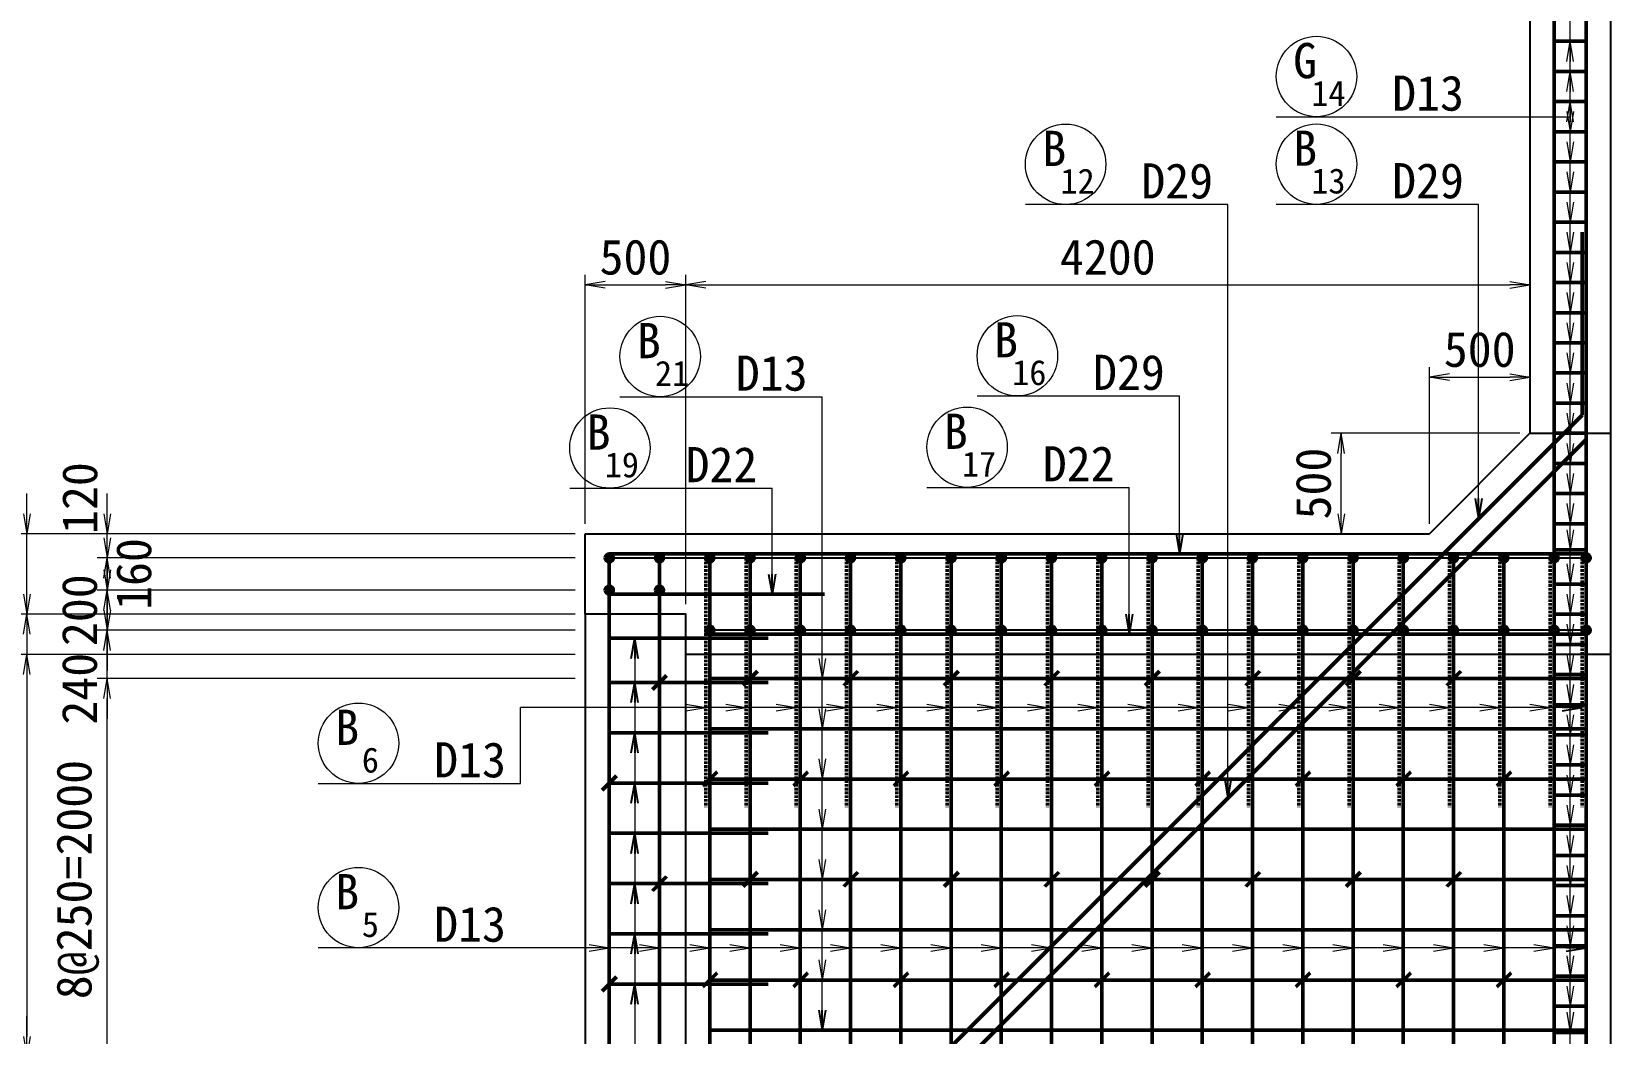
# Model space of a CAD drawing. Header units: millimetres. Extents: x 169470 to 758170, y -17820 to 11880.
# Drawn here: x 299216 to 307090, y -2460 to 2523 of the extents above; entities that cross this region are included whole.
import ezdxf
from ezdxf.enums import TextEntityAlignment as Align

# ---------------------------------------------------------------- set-up
doc = ezdxf.new("R2010")
doc.units = ezdxf.units.MM
doc.header["$LTSCALE"] = 50
doc.header["$PDSIZE"] = 300
doc.linetypes.add('DASHED2', pattern=[0.375, 0.25, -0.125])
doc.layers.get('Defpoints').update_dxf_attribs({"color": 151})
for name, color, linetype, lineweight in [('D-STR', 1, 'Continuous', 25), ('D-STR-DIM', 7, 'Continuous', 13), ('D-STR-HTXT', 7, 'Continuous', 13), ('D-STR-STR1', 2, 'Continuous', 50), ('D-STR-STR2', 6, 'Continuous', 50), ('D-STR-STR3', 4, 'Continuous', 50), ('D-STR-STR4', 1, 'Continuous', 50), ('D-STR-TXT', 7, 'Continuous', 13)]:
    doc.layers.add(name, color=color, linetype=linetype, lineweight=lineweight)
doc.styles.add('YOKO_GOTHIC', font='MS Gothic.ttf')
doc.dimstyles.new('S50', dxfattribs={"dimscale": 50, "dimtxt": 3.5, "dimasz": 2, "dimexe": 1, "dimexo": 1, "dimgap": 1, "dimtad": 1, "dimdec": 0, "dimzin": 1, "dimdsep": 46, "dimtxsty": 'YOKO_GOTHIC', "dimblk": 'OPEN', "dimcen": 0, "dimclrd": 256, "dimclre": 256, "dimclrt": 256, "dimaunit": 1, "dimadec": 3, "dimazin": 0, "dimtfac": 1, "dimtdec": 0, "dimtix": 1, "dimtmove": 2, "dimatfit": 3, "dimldrblk": 'OPEN', "dimfxl": 1, "dimlwd": -1, "dimlwe": -1, "dimarcsym": 2})

# ---------------------------------------------------------------- blocks, each defined once
blk = doc.blocks.new('_Open')
at = {"color": 0, "linetype": 'ByBlock', "lineweight": -2}
for p, q in [((-1, 0.167), (0, 0)), ((-1, -0.167), (0, 0)), ((0, 0), (-1, 0))]:
    blk.add_line(p, q, dxfattribs=at)
blk = doc.blocks.new('*D4541')
at = {"layer": 'D-STR-DIM', "transparency": 16777216}
for p, q in [((306170.3, 75.4), (306170.3, 854.3)), ((306270.3, 804.3), (306570.3, 804.3)), ((306670.3, 575.4), (306670.3, 854.3))]:
    blk.add_line(p, q, dxfattribs=at)
at = {"layer": 'Defpoints', "color": 0, "transparency": 16777216}
for p in [(306670.3, 804.3), (306670.3, 525.4), (306170.3, 25.4)]:
    blk.add_point(p, dxfattribs=at)
at = {"layer": 'D-STR-DIM', "transparency": 16777216, "xscale": 100, "yscale": 100, "zscale": 100, "rotation": 180}
blk.add_blockref('_Open', (306170.3, 804.3), dxfattribs=at)
at = {"layer": 'D-STR-DIM', "transparency": 16777216, "xscale": 100, "yscale": 100, "zscale": 100}
blk.add_blockref('_Open', (306670.3, 804.3), dxfattribs=at)
at = {"layer": 'D-STR-DIM', "transparency": 16777216, "insert": (306420.3, 941.8), "char_height": 175, "attachment_point": 5, "style": 'YOKO_GOTHIC'}
blk.add_mtext('500', dxfattribs=at)
blk = doc.blocks.new('0930-1')
at = {"layer": 'D-STR-STR2'}
for radius in [20, 10]:
    blk.add_circle((1654010.5, -311924.3), radius, dxfattribs=at)
blk = doc.blocks.new('*D3345')
at = {"layer": 'D-STR-DIM', "transparency": 16777216}
for p, q in [((307000.3, 4125.4), (307541.7, 4125.4)), ((307491.7, -3274.6), (307491.7, 4025.4)), ((307120.3, -3374.6), (307541.7, -3374.6))]:
    blk.add_line(p, q, dxfattribs=at)
at = {"layer": 'Defpoints', "color": 0, "transparency": 16777216}
for p in [(306950.3, 4125.4), (307491.7, 4125.4), (307070.3, -3374.6)]:
    blk.add_point(p, dxfattribs=at)
at = {"layer": 'D-STR-DIM', "transparency": 16777216, "xscale": 100, "yscale": 100, "zscale": 100}
for p, rotation in [((307491.7, 4125.4), 90), ((307491.7, -3374.6), 270)]:
    blk.add_blockref('_Open', p, dxfattribs=dict(at, rotation=rotation))
at = {"layer": 'D-STR-DIM', "transparency": 16777216, "insert": (307344.9, 375.4), "char_height": 175, "attachment_point": 5, "rotation": 90, "style": 'YOKO_GOTHIC'}
blk.add_mtext('50@150=7500', dxfattribs=at)
blk = doc.blocks.new('*D3347')
at = {"layer": 'D-STR-DIM', "transparency": 16777216}
for p, q in [((301420, 25.4), (298742.4, 25.4)), ((298792.4, -74.6), (298792.4, -3774.6)), ((301920, -3874.6), (298742.4, -3874.6))]:
    blk.add_line(p, q, dxfattribs=at)
at = {"layer": 'Defpoints', "color": 0, "transparency": 16777216}
for p in [(301470, 25.4), (298792.4, -3874.6), (301970, -3874.6)]:
    blk.add_point(p, dxfattribs=at)
at = {"layer": 'D-STR-DIM', "transparency": 16777216, "xscale": 100, "yscale": 100, "zscale": 100}
for p, rotation in [((298792.4, 25.4), 90), ((298792.4, -3874.6), 270)]:
    blk.add_blockref('_Open', p, dxfattribs=dict(at, rotation=rotation))
at = {"layer": 'D-STR-DIM', "transparency": 16777216, "insert": (298654.9, -1924.6), "char_height": 175, "attachment_point": 5, "rotation": 90, "style": 'YOKO_GOTHIC'}
blk.add_mtext('3900', dxfattribs=at)
blk = doc.blocks.new('*D3348')
at = {"layer": 'D-STR-DIM', "transparency": 16777216}
for p, q in [((301920, -574.6), (299142.4, -574.6)), ((299192.4, -674.6), (299192.4, -2474.6)), ((301920, -2574.6), (299142.4, -2574.6))]:
    blk.add_line(p, q, dxfattribs=at)
at = {"layer": 'Defpoints', "color": 0, "transparency": 16777216}
for p in [(301970, -574.6), (299192.4, -2574.6), (301970, -2574.6)]:
    blk.add_point(p, dxfattribs=at)
at = {"layer": 'D-STR-DIM', "transparency": 16777216, "xscale": 100, "yscale": 100, "zscale": 100}
for p, rotation in [((299192.4, -574.6), 90), ((299192.4, -2574.6), 270)]:
    blk.add_blockref('_Open', p, dxfattribs=dict(at, rotation=rotation))
at = {"layer": 'D-STR-DIM', "transparency": 16777216, "insert": (299054.9, -1574.6), "char_height": 175, "attachment_point": 5, "rotation": 90, "style": 'YOKO_GOTHIC'}
blk.add_mtext('2000', dxfattribs=at)
blk = doc.blocks.new('*D3349')
at = {"layer": 'D-STR-DIM', "transparency": 16777216}
for p, q in [((299192.4, 125.4), (299192.4, 225.4)), ((301920, 25.4), (299142.4, 25.4)), ((299192.4, -374.6), (299192.4, 25.4)), ((301920, -374.6), (299142.4, -374.6)), ((299192.4, -474.6), (299192.4, -574.6))]:
    blk.add_line(p, q, dxfattribs=at)
at = {"layer": 'Defpoints', "color": 0, "transparency": 16777216}
for p in [(299192.4, 25.4), (301970, 25.4), (301970, -374.6)]:
    blk.add_point(p, dxfattribs=at)
at = {"layer": 'D-STR-DIM', "transparency": 16777216, "xscale": 100, "yscale": 100, "zscale": 100}
for p, rotation in [((299192.4, 25.4), 270), ((299192.4, -374.6), 90)]:
    blk.add_blockref('_Open', p, dxfattribs=dict(at, rotation=rotation))
at = {"layer": 'D-STR-DIM', "transparency": 16777216, "insert": (299054.9, -174.6), "char_height": 175, "attachment_point": 5, "rotation": 90, "style": 'YOKO_GOTHIC'}
blk.add_mtext('400', dxfattribs=at)
blk = doc.blocks.new('*D3353')
at = {"layer": 'D-STR-DIM', "transparency": 16777216}
for p, q in [((301920, -694.6), (299542.4, -694.6)), ((299592.4, -2594.6), (299592.4, -794.6)), ((301920, -2694.6), (299542.4, -2694.6))]:
    blk.add_line(p, q, dxfattribs=at)
at = {"layer": 'Defpoints', "color": 0, "transparency": 16777216}
for p in [(299592.4, -694.6), (301970, -694.6), (301970, -2694.6)]:
    blk.add_point(p, dxfattribs=at)
at = {"layer": 'D-STR-DIM', "transparency": 16777216, "xscale": 100, "yscale": 100, "zscale": 100}
for p, rotation in [((299592.4, -694.6), 90), ((299592.4, -2694.6), 270)]:
    blk.add_blockref('_Open', p, dxfattribs=dict(at, rotation=rotation))
at = {"layer": 'D-STR-DIM', "transparency": 16777216, "insert": (299445.6, -1694.6), "char_height": 175, "attachment_point": 5, "rotation": 90, "style": 'YOKO_GOTHIC'}
blk.add_mtext('8@250=2000', dxfattribs=at)
blk = doc.blocks.new('*D3354')
at = {"layer": 'D-STR-DIM', "transparency": 16777216}
for p, q in [((299592.4, -354.6), (299592.4, -254.6)), ((301920, -454.6), (299542.4, -454.6)), ((299592.4, -694.6), (299592.4, -454.6)), ((301920, -694.6), (299542.4, -694.6)), ((299592.4, -794.6), (299592.4, -894.6))]:
    blk.add_line(p, q, dxfattribs=at)
at = {"layer": 'Defpoints', "color": 0, "transparency": 16777216}
for p in [(299592.4, -454.6), (301970, -454.6), (301970, -694.6)]:
    blk.add_point(p, dxfattribs=at)
at = {"layer": 'D-STR-DIM', "transparency": 16777216, "xscale": 100, "yscale": 100, "zscale": 100}
for p, rotation in [((299592.4, -454.6), 270), ((299592.4, -694.6), 90)]:
    blk.add_blockref('_Open', p, dxfattribs=dict(at, rotation=rotation))
at = {"layer": 'D-STR-DIM', "transparency": 16777216, "insert": (299454.9, -745.2), "char_height": 175, "attachment_point": 5, "rotation": 90, "style": 'YOKO_GOTHIC'}
blk.add_mtext('240', dxfattribs=at)
blk = doc.blocks.new('*D3355')
at = {"layer": 'D-STR-DIM', "transparency": 16777216}
for p, q in [((299592.4, 5.4), (299592.4, 105.4)), ((301920, -94.6), (299542.4, -94.6)), ((299592.4, -254.6), (299592.4, -94.6)), ((301920, -254.6), (299542.4, -254.6)), ((299592.4, -354.6), (299592.4, -454.6))]:
    blk.add_line(p, q, dxfattribs=at)
at = {"layer": 'Defpoints', "color": 0, "transparency": 16777216}
for p in [(299592.4, -94.6), (301970, -94.6), (301970, -254.6)]:
    blk.add_point(p, dxfattribs=at)
at = {"layer": 'D-STR-DIM', "transparency": 16777216, "xscale": 100, "yscale": 100, "zscale": 100}
for p, rotation in [((299592.4, -94.6), 270), ((299592.4, -254.6), 90)]:
    blk.add_blockref('_Open', p, dxfattribs=dict(at, rotation=rotation))
at = {"layer": 'D-STR-DIM', "transparency": 16777216, "insert": (299724.9, -174.6), "char_height": 175, "attachment_point": 5, "rotation": 90, "style": 'YOKO_GOTHIC'}
blk.add_mtext('160', dxfattribs=at)
blk = doc.blocks.new('*D3356')
at = {"layer": 'D-STR-DIM', "transparency": 16777216}
for p, q in [((299592.4, 125.4), (299592.4, 225.4)), ((301920, 25.4), (299542.4, 25.4)), ((299592.4, -94.6), (299592.4, 25.4)), ((301920, -94.6), (299542.4, -94.6)), ((299592.4, -194.6), (299592.4, -294.6))]:
    blk.add_line(p, q, dxfattribs=at)
at = {"layer": 'Defpoints', "color": 0, "transparency": 16777216}
for p in [(299592.4, 25.4), (301970, 25.4), (301970, -94.6)]:
    blk.add_point(p, dxfattribs=at)
at = {"layer": 'D-STR-DIM', "transparency": 16777216, "xscale": 100, "yscale": 100, "zscale": 100}
for p, rotation in [((299592.4, 25.4), 270), ((299592.4, -94.6), 90)]:
    blk.add_blockref('_Open', p, dxfattribs=dict(at, rotation=rotation))
at = {"layer": 'D-STR-DIM', "transparency": 16777216, "insert": (299456.4, 203), "char_height": 175, "attachment_point": 5, "rotation": 90, "style": 'YOKO_GOTHIC'}
blk.add_mtext('120', dxfattribs=at)
blk = doc.blocks.new('*D4550')
at = {"layer": 'D-STR-DIM', "transparency": 16777216}
for p, q in [((306620.3, 525.4), (305680.8, 525.4)), ((305730.8, 125.4), (305730.8, 425.4)), ((306120.3, 25.4), (305680.8, 25.4))]:
    blk.add_line(p, q, dxfattribs=at)
at = {"layer": 'Defpoints', "color": 0, "transparency": 16777216}
for p in [(305730.8, 525.4), (306670.3, 525.4), (306170.3, 25.4)]:
    blk.add_point(p, dxfattribs=at)
at = {"layer": 'D-STR-DIM', "transparency": 16777216, "xscale": 100, "yscale": 100, "zscale": 100}
for p, rotation in [((305730.8, 525.4), 90), ((305730.8, 25.4), 270)]:
    blk.add_blockref('_Open', p, dxfattribs=dict(at, rotation=rotation))
at = {"layer": 'D-STR-DIM', "transparency": 16777216, "insert": (305593.3, 275.4), "char_height": 175, "attachment_point": 5, "rotation": 90, "style": 'YOKO_GOTHIC'}
blk.add_mtext('500', dxfattribs=at)
blk = doc.blocks.new('*D4551')
at = {"layer": 'D-STR-DIM', "transparency": 16777216}
for p, q in [((301970, 75.4), (301970, 1313.6)), ((302070, 1263.6), (302370, 1263.6)), ((302470, -324.6), (302470, 1313.6))]:
    blk.add_line(p, q, dxfattribs=at)
at = {"layer": 'Defpoints', "color": 0, "transparency": 16777216}
for p in [(302470, 1263.6), (301970, 25.4), (302470, -374.6)]:
    blk.add_point(p, dxfattribs=at)
at = {"layer": 'D-STR-DIM', "transparency": 16777216, "xscale": 100, "yscale": 100, "zscale": 100, "rotation": 180}
blk.add_blockref('_Open', (301970, 1263.6), dxfattribs=at)
at = {"layer": 'D-STR-DIM', "transparency": 16777216, "xscale": 100, "yscale": 100, "zscale": 100}
blk.add_blockref('_Open', (302470, 1263.6), dxfattribs=at)
at = {"layer": 'D-STR-DIM', "transparency": 16777216, "insert": (302220, 1401.1), "char_height": 175, "attachment_point": 5, "style": 'YOKO_GOTHIC'}
blk.add_mtext('500', dxfattribs=at)
blk = doc.blocks.new('*D4552')
at = {"layer": 'D-STR-DIM', "transparency": 16777216}
for p, q in [((302470, -324.6), (302470, 1313.6)), ((302570, 1263.6), (306570.3, 1263.6)), ((306670.3, 1213.6), (306670.3, 1213.6))]:
    blk.add_line(p, q, dxfattribs=at)
at = {"layer": 'Defpoints', "color": 0, "transparency": 16777216}
for p in [(306670.3, 1263.6), (306670.3, 1263.6), (302470, -374.6)]:
    blk.add_point(p, dxfattribs=at)
at = {"layer": 'D-STR-DIM', "transparency": 16777216, "xscale": 100, "yscale": 100, "zscale": 100, "rotation": 180}
blk.add_blockref('_Open', (302470, 1263.6), dxfattribs=at)
at = {"layer": 'D-STR-DIM', "transparency": 16777216, "xscale": 100, "yscale": 100, "zscale": 100}
blk.add_blockref('_Open', (306670.3, 1263.6), dxfattribs=at)
at = {"layer": 'D-STR-DIM', "transparency": 16777216, "insert": (304570.1, 1401.1), "char_height": 175, "attachment_point": 5, "style": 'YOKO_GOTHIC'}
blk.add_mtext('4200', dxfattribs=at)
blk = doc.blocks.new('*D4588')
at = {"layer": 'D-STR-DIM', "transparency": 16777216}
for p, q in [((299192.4, -274.6), (299192.4, -174.6)), ((301920, -374.6), (299142.4, -374.6)), ((299192.4, -374.6), (299192.4, -574.6)), ((301920, -574.6), (299142.4, -574.6)), ((299192.4, -674.6), (299192.4, -774.6))]:
    blk.add_line(p, q, dxfattribs=at)
at = {"layer": 'Defpoints', "color": 0, "transparency": 16777216}
for p in [(301970, -374.6), (299192.4, -574.6), (301970, -574.6)]:
    blk.add_point(p, dxfattribs=at)
at = {"layer": 'D-STR-DIM', "transparency": 16777216, "xscale": 100, "yscale": 100, "zscale": 100}
for p, rotation in [((299192.4, -374.6), 270), ((299192.4, -574.6), 90)]:
    blk.add_blockref('_Open', p, dxfattribs=dict(at, rotation=rotation))
at = {"layer": 'D-STR-DIM', "transparency": 16777216, "insert": (299054.9, -552.4), "char_height": 175, "attachment_point": 5, "rotation": 90, "style": 'YOKO_GOTHIC'}
blk.add_mtext('200', dxfattribs=at)
blk = doc.blocks.new('*D3906')
at = {"layer": 'D-STR-DIM', "transparency": 16777216}
for p, q in [((299192.4, -2474.6), (299192.4, -2374.6)), ((301920, -2574.6), (299142.4, -2574.6)), ((299192.4, -2574.6), (299192.4, -2774.6)), ((301920, -2774.6), (299142.4, -2774.6)), ((299192.4, -2874.6), (299192.4, -2974.6))]:
    blk.add_line(p, q, dxfattribs=at)
at = {"layer": 'Defpoints', "color": 0, "transparency": 16777216}
for p in [(301970, -2574.6), (299192.4, -2774.6), (301970, -2774.6)]:
    blk.add_point(p, dxfattribs=at)
at = {"layer": 'D-STR-DIM', "transparency": 16777216, "xscale": 100, "yscale": 100, "zscale": 100}
for p, rotation in [((299192.4, -2574.6), 270), ((299192.4, -2774.6), 90)]:
    blk.add_blockref('_Open', p, dxfattribs=dict(at, rotation=rotation))
at = {"layer": 'D-STR-DIM', "transparency": 16777216, "insert": (299054.9, -2674.6), "char_height": 175, "attachment_point": 5, "rotation": 90, "style": 'YOKO_GOTHIC'}
blk.add_mtext('200', dxfattribs=at)
blk = doc.blocks.new('*D3907')
at = {"layer": 'D-STR-DIM', "transparency": 16777216}
for p, q in [((299592.4, -154.6), (299592.4, -54.6)), ((301920, -254.6), (299542.4, -254.6)), ((299592.4, -454.6), (299592.4, -254.6)), ((301920, -454.6), (299542.4, -454.6)), ((299592.4, -554.6), (299592.4, -654.6))]:
    blk.add_line(p, q, dxfattribs=at)
at = {"layer": 'Defpoints', "color": 0, "transparency": 16777216}
for p in [(299592.4, -254.6), (301970, -254.6), (301970, -454.6)]:
    blk.add_point(p, dxfattribs=at)
at = {"layer": 'D-STR-DIM', "transparency": 16777216, "xscale": 100, "yscale": 100, "zscale": 100}
for p, rotation in [((299592.4, -254.6), 270), ((299592.4, -454.6), 90)]:
    blk.add_blockref('_Open', p, dxfattribs=dict(at, rotation=rotation))
at = {"layer": 'D-STR-DIM', "transparency": 16777216, "insert": (299454.9, -354.6), "char_height": 175, "attachment_point": 5, "rotation": 90, "style": 'YOKO_GOTHIC'}
blk.add_mtext('200', dxfattribs=at)

msp = doc.modelspace()

# ---------------------------------------------------------------- linework, layer by layer
at = {"layer": 'D-STR'}
for p, q in [((306670.29, 3725.43), (306670.29, 525.43)), ((307070.29, 3725.43), (307070.29, -3474.57)), ((306670.29, 525.43), (306170.29, 25.43)), ((306670.29, 525.43), (307070.29, 525.43)), ((301970, -374.57), (301970, 25.43)), ((301970, 25.43), (306170.29, 25.43)), ((301970, -174.57), (301970, -74.57)), ((301970, -374.57), (301970, -2774.57)), ((307070.29, -574.57), (302470, -574.57))]:
    msp.add_line(p, q, dxfattribs=at)
msp.add_lwpolyline([(301970, -2774.57), (302470, -2774.57), (302470, -374.57), (301970, -374.57)], dxfattribs=at)
at = {"layer": 'D-STR-HTXT'}
for p, q in [((306870.29, -3374.57), (306870.29, 4125.43)), ((305408.21, 2100.2), (306870.29, 2100.2)), ((305166.8, 1663.5), (304160.24, 1663.5)), ((306414.78, 1664.37), (305408.21, 1664.37)), ((303920.14, 711.22), (304926.7, 711.22)), ((302142.89, 707.29), (303149.46, 707.29)), ((301892.89, 252.25), (302899.46, 252.25)), ((303670.14, 256.19), (304676.7, 256.19)), ((300642.05, -1216.38), (301648.62, -1216.38))]:
    msp.add_line(p, q, dxfattribs=at)
msp.add_lwpolyline([(301648.62, -1216.38), (301648.62, -838.1)], dxfattribs=at)
for centre in [(305608.21, 2300.2), (304360.24, 1863.5), (305608.21, 1864.37), (300842.05, -1016.38), (300842.05, -1834.06)]:
    msp.add_circle(centre, 200, dxfattribs=at)
at = {"layer": 'D-STR-HTXT', "color": 1}
for centre in [(302342.89, 907.29), (304120.14, 911.22), (302092.89, 452.25), (303870.14, 456.19)]:
    msp.add_circle(centre, 200, dxfattribs=at)
at = {"layer": 'D-STR-STR1'}
for p, q in [((306790.29, 4355.43), (306790.29, -3744.57)), ((306950.29, 4355.43), (306950.29, -3744.57)), ((306790.29, 2475.43), (306950.29, 2475.43)), ((306790.29, 2325.43), (306950.29, 2325.43)), ((306790.29, 2175.43), (306950.29, 2175.43)), ((306790.29, 2025.43), (306950.29, 2025.43)), ((306790.29, 1875.43), (306950.29, 1875.43)), ((306790.29, 1725.43), (306950.29, 1725.43)), ((306790.29, 1575.43), (306950.29, 1575.43)), ((306930.29, 1525.72), (306930.29, 615.72)), ((306790.29, 1425.43), (306950.29, 1425.43)), ((306790.29, 1275.43), (306950.29, 1275.43)), ((306790.29, 1125.43), (306950.29, 1125.43)), ((306790.29, 975.43), (306950.29, 975.43)), ((306790.29, 825.43), (306950.29, 825.43)), ((306790.29, 675.43), (306950.29, 675.43)), ((306930.29, 615.72), (302590, -3724.57)), ((306950.29, 494.3), (302731.42, -3724.57)), ((306790.29, 525.43), (306950.29, 525.43)), ((306790.29, 375.43), (306950.29, 375.43)), ((306790.29, 225.43), (306950.29, 225.43)), ((306790.29, 75.43), (306950.29, 75.43)), ((302090, -74.57), (306950.29, -74.57)), ((306790.29, -54.57), (306950.29, -54.57)), ((302090, -94.57), (302090, -3724.57)), ((302340, -94.57), (302340, -3724.57)), ((302590, -94.57), (302590, -3724.57)), ((302790.29, -94.57), (302790.29, -3724.57)), ((303040.29, -94.57), (303040.29, -3724.57)), ((303290.29, -94.57), (303290.29, -3724.57)), ((303540.29, -94.57), (303540.29, -3724.57)), ((303790.29, -94.57), (303790.29, -3724.57)), ((304040.29, -94.57), (304040.29, -3724.57)), ((304290.29, -94.57), (304290.29, -3724.57)), ((304540.29, -94.57), (304540.29, -3724.57)), ((304790.29, -94.57), (304790.29, -3724.57)), ((305040.29, -94.57), (305040.29, -3724.57)), ((305290.29, -94.57), (305290.29, -3724.57)), ((305540.29, -94.57), (305540.29, -3724.57)), ((305790.29, -94.57), (305790.29, -3724.57)), ((306040.29, -94.57), (306040.29, -3724.57)), ((306290.29, -94.57), (306290.29, -3724.57)), ((306540.29, -94.57), (306540.29, -3724.57)), ((306790.29, -224.57), (306950.29, -224.57)), ((302090, -274.57), (303160, -274.57)), ((306790.29, -374.57), (306950.29, -374.57)), ((302090, -494.57), (302880, -494.57)), ((302590, -474.57), (306950.29, -474.57)), ((306790.29, -524.57), (306950.29, -524.57)), ((306950.29, -694.57), (302590, -694.57)), ((306790.29, -674.57), (306950.29, -674.57)), ((302090, -714.57), (302880, -714.57)), ((306790.29, -824.57), (306950.29, -824.57)), ((306950.29, -944.57), (302590, -944.57)), ((302090, -964.57), (302880, -964.57)), ((306790.29, -974.57), (306950.29, -974.57)), ((306790.29, -1124.57), (306950.29, -1124.57)), ((302090, -1214.57), (302880, -1214.57)), ((306950.29, -1194.57), (302590, -1194.57)), ((306790.29, -1274.57), (306950.29, -1274.57)), ((302090, -1464.57), (302880, -1464.57)), ((306950.29, -1444.57), (302590, -1444.57)), ((306790.29, -1424.57), (306950.29, -1424.57)), ((306790.29, -1574.57), (306950.29, -1574.57)), ((302090, -1714.57), (302880, -1714.57)), ((306950.29, -1694.57), (302590, -1694.57)), ((306790.29, -1724.57), (306950.29, -1724.57)), ((306790.29, -1874.57), (306950.29, -1874.57)), ((302090, -1964.57), (302880, -1964.57)), ((306950.29, -1944.57), (302590, -1944.57)), ((306790.29, -2024.57), (306950.29, -2024.57)), ((306950.29, -2194.57), (302590, -2194.57)), ((306790.29, -2174.57), (306950.29, -2174.57)), ((302090, -2214.57), (302880, -2214.57)), ((306790.29, -2324.57), (306950.29, -2324.57)), ((306950.29, -2444.57), (302590, -2444.57)), ((306790.29, -2454.57), (306950.29, -2454.57))]:
    msp.add_line(p, q, dxfattribs=at)
at = {"layer": 'D-STR-STR3'}
for p, q in [((302304.64, -749.93), (302375.35, -679.22)), ((302756.3, -728.56), (302827.01, -657.85)), ((303256.3, -728.56), (303327.01, -657.85)), ((303756.3, -728.56), (303827.01, -657.85)), ((304256.3, -728.56), (304327.01, -657.85)), ((304756.3, -728.56), (304827.01, -657.85)), ((305256.3, -728.56), (305327.01, -657.85)), ((305756.3, -728.56), (305827.01, -657.85)), ((306256.3, -728.56), (306327.01, -657.85)), ((302054.64, -1249.93), (302125.35, -1179.22)), ((302556.01, -1228.56), (302626.72, -1157.85)), ((303006.3, -1228.56), (303077.01, -1157.85)), ((303506.3, -1228.56), (303577.01, -1157.85)), ((304006.3, -1228.56), (304077.01, -1157.85)), ((304506.3, -1228.56), (304577.01, -1157.85)), ((305006.3, -1228.56), (305077.01, -1157.85)), ((305506.3, -1228.56), (305577.01, -1157.85)), ((306006.3, -1228.56), (306077.01, -1157.85)), ((306506.3, -1228.56), (306577.01, -1157.85)), ((302304.64, -1749.93), (302375.35, -1679.22)), ((302756.3, -1728.56), (302827.01, -1657.85)), ((303256.3, -1728.56), (303327.01, -1657.85)), ((303756.3, -1728.56), (303827.01, -1657.85)), ((304256.3, -1728.56), (304327.01, -1657.85)), ((304756.3, -1728.56), (304827.01, -1657.85)), ((305256.3, -1728.56), (305327.01, -1657.85)), ((305756.3, -1728.56), (305827.01, -1657.85)), ((306256.3, -1728.56), (306327.01, -1657.85)), ((302054.64, -2249.93), (302125.35, -2179.22)), ((302556.01, -2228.56), (302626.72, -2157.85)), ((303006.3, -2228.56), (303077.01, -2157.85)), ((303506.3, -2228.56), (303577.01, -2157.85)), ((304006.3, -2228.56), (304077.01, -2157.85)), ((304506.3, -2228.56), (304577.01, -2157.85)), ((305006.3, -2228.56), (305077.01, -2157.85)), ((305506.3, -2228.56), (305577.01, -2157.85)), ((306006.3, -2228.56), (306077.01, -2157.85)), ((306506.3, -2228.56), (306577.01, -2157.85))]:
    msp.add_line(p, q, dxfattribs=at)
at = {"layer": 'D-STR-STR4', "linetype": 'DASHED2'}
for p, q in [((302570, -94.57), (302570, -1334.87)), ((302770.29, -94.57), (302770.29, -1334.87)), ((303020.29, -94.57), (303020.29, -1334.87)), ((303270.29, -94.57), (303270.29, -1334.87)), ((303520.29, -94.57), (303520.29, -1334.87)), ((303770.29, -94.57), (303770.29, -1334.87)), ((304020.29, -94.57), (304020.29, -1334.87)), ((304270.29, -94.57), (304270.29, -1334.87)), ((304520.29, -94.57), (304520.29, -1334.87)), ((304770.29, -94.57), (304770.29, -1334.87)), ((305020.29, -94.57), (305020.29, -1334.87)), ((305270.29, -94.57), (305270.29, -1334.87)), ((305520.29, -94.57), (305520.29, -1334.87)), ((305770.29, -94.57), (305770.29, -1334.87)), ((306020.29, -94.57), (306020.29, -1334.87)), ((306270.29, -94.57), (306270.29, -1334.87)), ((306520.29, -94.57), (306520.29, -1334.87)), ((306770.29, -94.57), (306770.29, -1334.87)), ((306930.29, -94.57), (306930.29, -1334.87))]:
    msp.add_line(p, q, dxfattribs=at)
at = {"layer": 'Defpoints'}
for p, q in [((302090, -94.57), (306950.29, -94.57)), ((306950.29, -454.57), (302590, -454.57))]:
    msp.add_line(p, q, dxfattribs=at)

# ---------------------------------------------------------------- block references
at = {"layer": 'D-STR-HTXT', "yscale": 100, "zscale": 100}
for p, xscale, rotation in [((306870.29, 2475.43), -100, 270), ((306870.29, 2325.43), -100, 270), ((306870.29, 2175.43), -100, 270), ((306870.29, 2025.43), 100, 270), ((306870.29, 1875.43), -100, 90), ((306870.29, 1725.43), -100, 90), ((306870.29, 1575.43), -100, 90), ((306870.29, 1425.43), -100, 90), ((306870.29, 1275.43), -100, 90), ((306870.29, 1125.43), -100, 90), ((306870.29, 975.43), -100, 90), ((306870.29, 825.43), -100, 90), ((306870.29, 675.43), -100, 90), ((306870.29, 525.43), -100, 90), ((306870.29, 375.43), -100, 90), ((306870.29, 225.43), -100, 90), ((306870.29, 75.43), -100, 90), ((306870.29, -54.57), -100, 90), ((306870.29, -224.57), -100, 90), ((306870.29, -374.57), -100, 90), ((306870.29, -524.57), -100, 90), ((303149.46, -694.57), -100, 90), ((306870.29, -674.57), -100, 90), ((306870.29, -824.57), -100, 90), ((302570, -838.1), -100, 180), ((302770.29, -838.1), -100, 180), ((303020.29, -838.1), -100, 180), ((303149.46, -944.57), -100, 90), ((303270.29, -838.1), -100, 180), ((303520.29, -838.1), -100, 180), ((303770.29, -838.1), -100, 180), ((304020.29, -838.1), -100, 180), ((304270.29, -838.1), -100, 180), ((304520.29, -838.1), -100, 180), ((304770.29, -838.1), -100, 180), ((305020.29, -838.1), -100, 180), ((305270.29, -838.1), -100, 180), ((305520.29, -838.1), -100, 180), ((305770.29, -838.1), -100, 180), ((306020.29, -838.1), -100, 180), ((306270.29, -838.1), -100, 180), ((306520.29, -838.1), -100, 180), ((306770.29, -838.1), -100, 180), ((306870.29, -974.57), -100, 90), ((303149.46, -1194.57), -100, 90), ((306870.29, -1124.57), -100, 90), ((306870.29, -1274.57), -100, 90), ((306870.29, -1424.57), -100, 90), ((303149.46, -1444.57), -100, 90), ((306870.29, -1574.57), -100, 90), ((303149.46, -1694.57), -100, 90), ((306870.29, -1724.57), -100, 90), ((306870.29, -1874.57), -100, 90), ((303149.46, -1944.57), -100, 90), ((306870.29, -2024.57), -100, 90), ((302090, -2034.06), -100, 180), ((302340, -2034.06), -100, 180), ((302590, -2034.06), -100, 180), ((302790.29, -2034.06), -100, 180), ((303040.29, -2034.06), -100, 180), ((303290.29, -2034.06), -100, 180), ((303540.29, -2034.06), -100, 180), ((303790.29, -2034.06), -100, 180), ((304040.29, -2034.06), -100, 180), ((304290.29, -2034.06), -100, 180), ((304540.29, -2034.06), -100, 180), ((304790.29, -2034.06), -100, 180), ((305040.29, -2034.06), -100, 180), ((305290.29, -2034.06), -100, 180), ((305540.29, -2034.06), -100, 180), ((305790.29, -2034.06), -100, 180), ((306040.29, -2034.06), -100, 180), ((306290.29, -2034.06), -100, 180), ((306540.29, -2034.06), -100, 180), ((306790.29, -2034.06), -100, 180), ((303149.46, -2194.57), -100, 90), ((306870.29, -2174.57), -100, 90), ((306870.29, -2324.57), -100, 90), ((306870.29, -2454.57), -100, 90)]:
    msp.add_blockref('_Open', p, dxfattribs=dict(at, xscale=xscale, rotation=rotation))
at = {"layer": 'D-STR-STR2', "xscale": -1, "rotation": 180}
for p in [(-1351920.49, -312018.88), (-1351670.49, -312018.88), (-1351420.49, -312018.88), (-1351220.19, -312018.88), (-1350970.19, -312018.88), (-1350720.19, -312018.88), (-1350470.19, -312018.88), (-1350220.19, -312018.88), (-1349970.19, -312018.88), (-1349720.19, -312018.88), (-1349470.19, -312018.88), (-1349220.19, -312018.88), (-1348970.19, -312018.88), (-1348720.19, -312018.88), (-1348470.19, -312018.88), (-1348220.19, -312018.88), (-1347970.19, -312018.88), (-1347720.19, -312018.88), (-1347470.19, -312018.88), (-1347220.19, -312018.88), (-1347060.19, -312018.88), (-1351920.49, -312178.88), (-1351670.49, -312178.88), (-1351420.49, -312378.88), (-1351220.19, -312378.88), (-1350970.19, -312378.88), (-1350720.19, -312378.88), (-1350470.19, -312378.88), (-1350220.19, -312378.88), (-1349970.19, -312378.88), (-1349720.19, -312378.88), (-1349470.19, -312378.88), (-1349220.19, -312378.88), (-1348970.19, -312378.88), (-1348720.19, -312378.88), (-1348470.19, -312378.88), (-1348220.19, -312378.88), (-1347970.19, -312378.88), (-1347720.19, -312378.88), (-1347470.19, -312378.88), (-1347220.19, -312378.88), (-1347060.19, -312378.88)]:
    msp.add_blockref('0930-1', p, dxfattribs=at)

# ---------------------------------------------------------------- texts
at = {"layer": 'D-STR-TXT', "style": 'YOKO_GOTHIC'}
for s, height, p in [('G', 175, (305551.94, 2291.88)), ('14', 125, (305667.6, 2154.08)), ('B', 175, (304303.97, 1855.18)), ('B', 175, (305551.94, 1856.06)), ('12', 125, (304419.63, 1717.38)), ('13', 125, (305667.6, 1718.25)), ('B', 175, (300785.78, -1024.7)), ('6', 125, (300901.44, -1162.5)), ('B', 175, (300785.78, -1842.38)), ('5', 125, (300901.44, -1980.18))]:
    msp.add_text(s, height=height, dxfattribs=at).set_placement(p, align=Align.CENTER)
for s, p in [('D13', (305984.74, 2130.2)), ('D29', (304736.76, 1693.5)), ('D29', (305984.74, 1694.37)), ('D13', (301218.57, -1186.38)), ('D13', (301218.57, -2004.06))]:
    msp.add_text(s, height=175, dxfattribs=at).set_placement(p)
at = {"layer": 'D-STR-TXT', "color": 1, "style": 'YOKO_GOTHIC'}
for s, height, p in [('B', 175, (302286.62, 898.97)), ('B', 175, (304063.86, 902.91)), ('21', 125, (302402.28, 761.17)), ('16', 125, (304179.52, 765.1)), ('B', 175, (302036.62, 443.93)), ('B', 175, (303813.86, 447.87)), ('19', 125, (302152.28, 306.13)), ('17', 125, (303929.52, 310.07))]:
    msp.add_text(s, height=height, dxfattribs=at).set_placement(p, align=Align.CENTER)
for s, p in [('D13', (302719.41, 737.29)), ('D29', (304496.66, 741.22)), ('D22', (302469.41, 282.25)), ('D22', (304246.66, 286.19))]:
    msp.add_text(s, height=175, dxfattribs=at).set_placement(p)

# ---------------------------------------------------------------- dimensions: what is measured, and where the dimension line sits
at = {"layer": 'D-STR-DIM'}
for base, p1, p2, text, picture, middle in [((307491.75, 4125.43), (307070.29, -3374.57), (306950.29, 4125.43), '50@150=<>', '*D3345', (307344.92, 375.43)), ((299592.44, -694.57), (301970, -2694.57), (301970, -694.57), '8@250=<>', '*D3353', (299445.62, -1694.57))]:
    dim = msp.add_linear_dim(base=base, p1=p1, p2=p2, angle=90, text=text, dimstyle='S50', dxfattribs=at)
    dim.commit()
    dim.dimension.update_dxf_attribs({"geometry": picture, "text_midpoint": middle})
for base, p1, p2, picture, middle in [((302470, 1263.6), (301970, 25.43), (302470, -374.57), '*D4551', (302220, 1401.1)), ((306670.29, 1263.6), (302470, -374.57), (306670.29, 1263.6), '*D4552', (304570.14, 1401.1)), ((306670.29, 804.3), (306170.29, 25.43), (306670.29, 525.43), '*D4541', (306420.29, 941.8))]:
    dim = msp.add_linear_dim(base=base, p1=p1, p2=p2, dimstyle='S50', dxfattribs=at)
    dim.commit()
    dim.dimension.update_dxf_attribs({"geometry": picture, "text_midpoint": middle})
for base, p1, p2, picture, middle in [((305730.76, 525.43), (306170.29, 25.43), (306670.29, 525.43), '*D4550', (305593.26, 275.43)), ((299192.44, 25.43), (301970, -374.57), (301970, 25.43), '*D3349', (299054.94, -174.57)), ((298792.44, -3874.57), (301470, 25.43), (301970, -3874.57), '*D3347', (298654.94, -1924.57)), ((299592.44, -254.57), (301970, -454.57), (301970, -254.57), '*D3907', (299454.94, -354.57)), ((299192.44, -2574.57), (301970, -574.57), (301970, -2574.57), '*D3348', (299054.94, -1574.57)), ((299192.44, -2774.57), (301970, -2574.57), (301970, -2774.57), '*D3906', (299054.94, -2674.57))]:
    dim = msp.add_linear_dim(base=base, p1=p1, p2=p2, angle=90, dimstyle='S50', dxfattribs=at)
    dim.commit()
    dim.dimension.update_dxf_attribs({"geometry": picture, "text_midpoint": middle})
for base, p1, p2, picture, middle in [((299592.44, 25.43), (301970, -94.57), (301970, 25.43), '*D3356', (299456.44, 203.03)), ((299592.44, -94.57), (301970, -254.57), (301970, -94.57), '*D3355', (299724.94, -174.57)), ((299192.44, -574.57), (301970, -374.57), (301970, -574.57), '*D4588', (299054.94, -552.42)), ((299592.44, -454.57), (301970, -694.57), (301970, -454.57), '*D3354', (299454.94, -745.18))]:
    dim = msp.add_linear_dim(base=base, p1=p1, p2=p2, angle=90, dimstyle='S50', dxfattribs=at)
    dim.commit()
    dim.dimension.update_dxf_attribs({"geometry": picture, "text_midpoint": middle, "dimtype": 160})

# ---------------------------------------------------------------- leaders
at = {"layer": 'D-STR-HTXT'}
for points in [[(305166.8, -1289.19), (305166.8, 1663.5)], [(306414.78, 100.21), (306414.78, 1664.37)], [(304926.7, -74.57), (304926.7, 711.22)], [(303149.46, -2444.57), (303149.46, 707.29)], [(302899.46, -274.57), (302899.46, 252.25)], [(304676.7, -474.57), (304676.7, 256.19)], [(302216.18, -494.57), (302216.18, -4527.23)], [(306930.29, -838.1), (301648.62, -838.1)], [(306950.29, -2034.06), (300642.05, -2034.06)]]:
    msp.add_leader(points, dimstyle='S50', dxfattribs=at)
for points in [[(302216.18, -714.57), (302216.18, -1126.84)], [(302216.18, -964.57), (302216.18, -1376.84)], [(302216.18, -1214.57), (302216.18, -1626.84)], [(302216.18, -1464.57), (302216.18, -1876.84)], [(302216.18, -1714.57), (302216.18, -2126.84)], [(302216.18, -1964.57), (302216.18, -2376.84)], [(302216.18, -2214.57), (302216.18, -2626.84)]]:
    msp.add_leader(points, dimstyle='S50', override={"dimgap": 1, "dimtad": 0}, dxfattribs=at)

doc.saveas('drawing.dxf')
